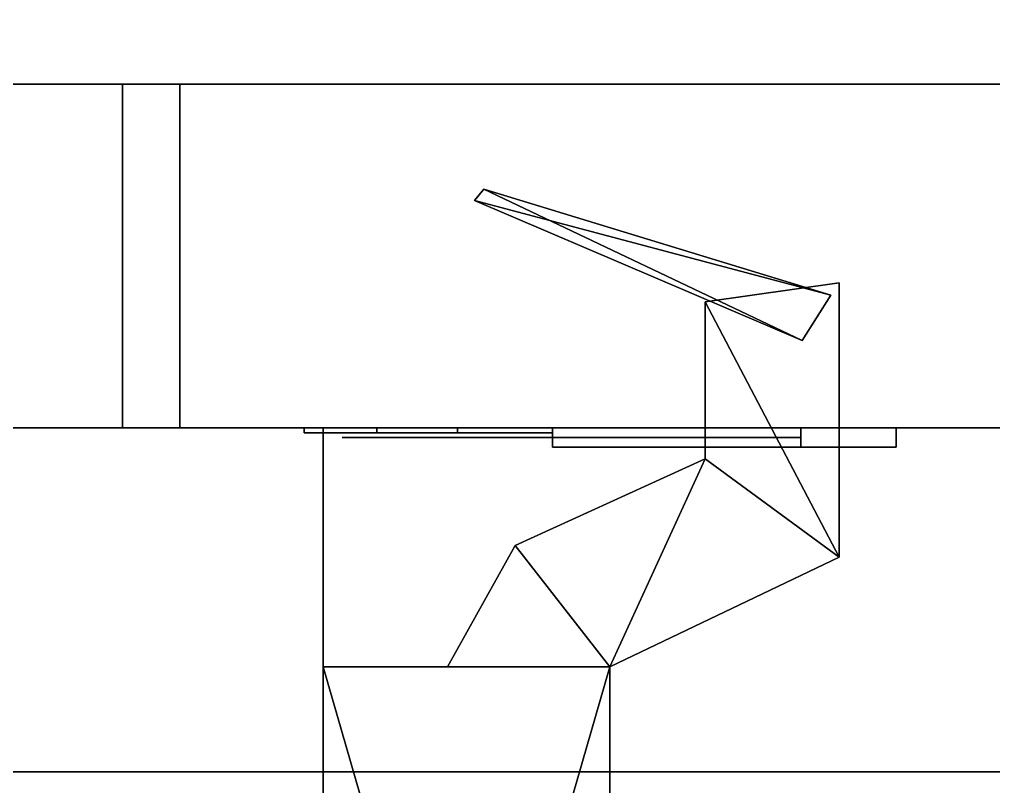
# Model space of a CAD drawing. Extents: x -100 to 4856, y -100 to 4830.
# Drawn here: x 2628.6 to 2679.6, y 561.2 to 601.4 of the extents above; entities that cross this region are included whole.
import ezdxf

# ---------------------------------------------------------------- set-up
doc = ezdxf.new("R2010")
doc.units = 0
for name, color, linetype in [('LAYER0', 7, 'CONTINUOUS'), ('LAYER1115', 28, 'CONTINUOUS'), ('LAYER1116', 253, 'CONTINUOUS'), ('LAYER1117', 28, 'CONTINUOUS'), ('LAYER1118', 253, 'CONTINUOUS'), ('LAYER1119', 28, 'CONTINUOUS'), ('LAYER1120', 253, 'CONTINUOUS'), ('LAYER1121', 28, 'CONTINUOUS'), ('LAYER1122', 253, 'CONTINUOUS'), ('LAYER1123', 28, 'CONTINUOUS'), ('LAYER1124', 253, 'CONTINUOUS'), ('LAYER1125', 9, 'CONTINUOUS'), ('LAYER1158', 9, 'CONTINUOUS'), ('LAYER1223', 9, 'CONTINUOUS'), ('LAYER832', 9, 'CONTINUOUS'), ('LAYER839', 7, 'CONTINUOUS'), ('LAYER842', 7, 'CONTINUOUS'), ('LAYER853', 7, 'CONTINUOUS')]:
    doc.layers.add(name, color=color, linetype=linetype)

msp = doc.modelspace()

# ---------------------------------------------------------------- linework, layer by layer
at = {"layer": 'LAYER0', "invisible_edges": 1}
for points in [[(4856, 4830, -5), (-100, -100, -5), (-100, 4830, -5), (4856, 4830, -5)], [(-100, -100, -5), (4856, 4830, -5), (4856, -100, -5), (-100, -100, -5)], [(4856, -100), (-100, 4830), (-100, -100), (4856, -100)], [(-100, 4830), (4856, -100), (4856, 4830), (-100, 4830)]]:
    msp.add_3dface(points, dxfattribs=at)
at = {"layer": 'LAYER1115'}
for points, invisible_edges in [([(2644.49, 579.75, 178.0251), (2643.5, 579.75, 183), (2645.5, 579.75, 183), (2645.5, 579.75, 177.5)], 10), ([(2643.5, 579.75, 183), (2644.49, 579.75, 187.9749), (2645.5, 579.75, 188.5), (2645.5, 579.75, 183)], 10), ([(2647.308, 579.75, 173.8076), (2644.49, 579.75, 178.0251), (2645.5, 579.75, 177.5), (2649, 579.75, 177.5)], 10), ([(2644.49, 579.75, 187.9749), (2647.308, 579.75, 192.1924), (2649, 579.75, 188.5), (2645.5, 579.75, 188.5)], 10), ([(2651.525, 579.75, 170.9896), (2647.308, 579.75, 173.8076), (2649, 579.75, 177.5), (2652.5, 579.75, 177.5)], 10), ([(2647.308, 579.75, 192.1924), (2651.525, 579.75, 195.0104), (2652.5, 579.75, 188.5), (2649, 579.75, 188.5)], 10), ([(2656.5, 579.75, 170), (2651.525, 579.75, 170.9896), (2652.5, 579.75, 177.5), (2656.5, 579.75, 174)], 2), ([(2651.525, 579.75, 195.0104), (2656.5, 579.75, 196), (2656.5, 579.75, 192), (2652.5, 579.75, 188.5)], 8), ([(2645.5, 579.5, 188.5), (2645.5, 579.5, 177.5), (2652.5, 579.5, 177.5), (2652.291, 579.5, 188.3167)], 4), ([(2652.291, 579.5, 188.3167), (2652.5, 579.5, 177.5), (2656.5, 579.5, 174), (2656.5, 579.5, 192)], 5), ([(2656.5, 579.5, 192), (2656.5, 579.5, 174), (2669.5, 579.5, 174), (2669.5, 579.5, 192)], 1), ([(2674.5, 579, 162), (2669.5, 579, 174), (2656.5, 579, 174), (2656.5, 579, 162)], 1), ([(2674.5, 579, 204), (2669.5, 579, 192), (2656.5, 579, 192), (2656.5, 579, 204)], 1), ([(2674.5, 579, 204), (2674.5, 579, 162), (2669.5, 579, 174), (2669.5, 579, 192)], 10)]:
    msp.add_3dface(points, dxfattribs=dict(at, invisible_edges=invisible_edges))
for points in [[(2656.5, 580, 174), (2656.5, 580, 162), (2656.5, 580, 174)], [(2656.5, 580, 192), (2656.5, 580, 204), (2656.5, 580, 192)], [(2669.5, 579, 174), (2669.5, 580, 174), (2656.5, 580, 174), (2656.5, 579, 174)], [(2656.5, 579, 174), (2656.5, 580, 174), (2656.5, 580, 162), (2656.5, 579, 162)], [(2656.5, 579, 162), (2656.5, 580, 162), (2674.5, 580, 162), (2674.5, 579, 162)], [(2669.5, 579, 192), (2669.5, 580, 192), (2656.5, 580, 192), (2656.5, 579, 192)], [(2656.5, 579, 192), (2656.5, 580, 192), (2656.5, 580, 204), (2656.5, 579, 204)], [(2656.5, 579, 204), (2656.5, 580, 204), (2674.5, 580, 204), (2674.5, 579, 204)], [(2674.5, 580, 162), (2656.5, 580, 162), (2656.5, 580, 204), (2674.5, 580, 204)], [(2669.5, 580, 174), (2669.5, 580, 192), (2669.5, 580, 174)], [(2669.5, 579, 174), (2669.5, 580, 174), (2669.5, 580, 192), (2669.5, 579, 192)], [(2674.5, 579, 204), (2674.5, 580, 204), (2674.5, 579, 204)], [(2674.5, 580, 162), (2674.5, 580, 204), (2674.5, 579, 204), (2674.5, 579, 162)], [(2674.5, 579, 162), (2656.5, 579, 162), (2656.5, 579, 162), (2674.5, 579, 162)], [(2674.5, 579, 204), (2656.5, 579, 204), (2656.5, 579, 204), (2674.5, 579, 204)]]:
    msp.add_3dface(points, dxfattribs=at)
at = {"layer": 'LAYER1116'}
for points in [[(2652.41, 591.92, 177.3478), (2652.91, 592.5, 177.3478), (2669.57, 584.58, 177.3478), (2652.41, 591.92, 177.3478)], [(2652.41, 591.92, 188.6522), (2671.07, 586.96, 188.6522), (2652.91, 592.5, 188.6522), (2652.41, 591.92, 188.6522)], [(2669.57, 584.58, 177.3478), (2652.91, 592.5, 177.3478), (2671.07, 586.96, 177.3478), (2669.57, 584.58, 177.3478)], [(2652.91, 592.5, 177.3478), (2652.91, 592.5, 188.6522), (2671.07, 586.96, 177.3478), (2652.91, 592.5, 177.3478)], [(2671.07, 586.96, 177.3478), (2652.91, 592.5, 188.6522), (2671.07, 586.96, 188.6522), (2671.07, 586.96, 177.3478)], [(2669.57, 584.58, 188.6522), (2671.07, 586.96, 188.6522), (2652.41, 591.92, 188.6522), (2669.57, 584.58, 188.6522)], [(2671.5, 573.23, 189.7826), (2671.5, 587.6, 189.7826), (2664.5, 586.6, 189.7826), (2671.5, 573.23, 189.7826)], [(2671.5, 587.6, 176.2174), (2671.5, 573.23, 176.2174), (2664.5, 586.6, 176.2174), (2671.5, 587.6, 176.2174)], [(2671.5, 573.23, 189.7826), (2671.5, 573.23, 176.2174), (2671.5, 587.6, 176.2174), (2671.5, 573.23, 189.7826)], [(2671.5, 573.23, 189.7826), (2671.5, 587.6, 176.2174), (2671.5, 587.6, 189.7826), (2671.5, 573.23, 189.7826)], [(2671.5, 573.23, 189.7826), (2664.5, 586.6, 189.7826), (2664.5, 578.38, 189.7826), (2671.5, 573.23, 189.7826)], [(2664.5, 586.6, 176.2174), (2671.5, 573.23, 176.2174), (2664.5, 578.38, 176.2174), (2664.5, 586.6, 176.2174)], [(2654.54, 573.84, 189.7826), (2659.5, 567.5, 189.7826), (2664.5, 578.38, 189.7826), (2654.54, 573.84, 189.7826)], [(2659.5, 567.5, 176.2174), (2654.54, 573.84, 176.2174), (2664.5, 578.38, 176.2174), (2659.5, 567.5, 176.2174)], [(2664.5, 578.38, 189.7826), (2659.5, 567.5, 189.7826), (2671.5, 573.23, 189.7826), (2664.5, 578.38, 189.7826)], [(2659.5, 567.5, 176.2174), (2664.5, 578.38, 176.2174), (2671.5, 573.23, 176.2174), (2659.5, 567.5, 176.2174)], [(2659.5, 567.5, 189.7826), (2654.54, 573.84, 189.7826), (2651, 567.5, 189.7826), (2659.5, 567.5, 189.7826)], [(2654.54, 573.84, 176.2174), (2659.5, 567.5, 176.2174), (2651, 567.5, 176.2174), (2654.54, 573.84, 176.2174)], [(2671.5, 573.23, 176.2174), (2671.5, 573.23, 189.7826), (2659.5, 567.5, 176.2174), (2671.5, 573.23, 176.2174)], [(2659.5, 567.5, 176.2174), (2671.5, 573.23, 189.7826), (2659.5, 567.5, 189.7826), (2659.5, 567.5, 176.2174)], [(2644.5, 567.5, 176.2174), (2659.5, 567.5, 176.2174), (2644.5, 515.5, 176.2174), (2644.5, 567.5, 176.2174)], [(2644.5, 515.5, 176.2174), (2659.5, 567.5, 176.2174), (2659.5, 515.5, 176.2174), (2644.5, 515.5, 176.2174)], [(2644.5, 515.5, 189.7826), (2659.5, 515.5, 189.7826), (2644.5, 567.5, 189.7826), (2644.5, 515.5, 189.7826)], [(2644.5, 567.5, 189.7826), (2659.5, 515.5, 189.7826), (2659.5, 567.5, 189.7826), (2644.5, 567.5, 189.7826)], [(2659.5, 567.5, 176.2174), (2659.5, 567.5, 189.7826), (2659.5, 515.5, 176.2174), (2659.5, 567.5, 176.2174)], [(2659.5, 515.5, 176.2174), (2659.5, 567.5, 189.7826), (2659.5, 515.5, 189.7826), (2659.5, 515.5, 176.2174)]]:
    msp.add_3dface(points, dxfattribs=at)
at = {"layer": 'LAYER1117'}
for points, invisible_edges in [([(2644.49, 579.75, 741.5251), (2643.5, 579.75, 746.5), (2645.5, 579.75, 746.5), (2645.5, 579.75, 741)], 10), ([(2643.5, 579.75, 746.5), (2644.49, 579.75, 751.4749), (2645.5, 579.75, 752), (2645.5, 579.75, 746.5)], 10), ([(2647.308, 579.75, 737.3076), (2644.49, 579.75, 741.5251), (2645.5, 579.75, 741), (2649, 579.75, 741)], 10), ([(2644.49, 579.75, 751.4749), (2647.308, 579.75, 755.6924), (2649, 579.75, 752), (2645.5, 579.75, 752)], 10), ([(2651.525, 579.75, 734.4896), (2647.308, 579.75, 737.3076), (2649, 579.75, 741), (2652.5, 579.75, 741)], 10), ([(2647.308, 579.75, 755.6924), (2651.525, 579.75, 758.5104), (2652.5, 579.75, 752), (2649, 579.75, 752)], 10), ([(2656.5, 579.75, 733.5), (2651.525, 579.75, 734.4896), (2652.5, 579.75, 741), (2656.5, 579.75, 737.5)], 2), ([(2651.525, 579.75, 758.5104), (2656.5, 579.75, 759.5), (2656.5, 579.75, 755.5), (2652.5, 579.75, 752)], 8), ([(2645.5, 579.5, 752), (2645.5, 579.5, 741), (2652.5, 579.5, 741), (2652.291, 579.5, 751.8167)], 4), ([(2652.291, 579.5, 751.8167), (2652.5, 579.5, 741), (2656.5, 579.5, 737.5), (2656.5, 579.5, 755.5)], 5), ([(2656.5, 579.5, 755.5), (2656.5, 579.5, 737.5), (2669.5, 579.5, 737.5), (2669.5, 579.5, 755.5)], 1), ([(2674.5, 579, 725.5), (2669.5, 579, 737.5), (2656.5, 579, 737.5), (2656.5, 579, 725.5)], 1), ([(2674.5, 579, 767.5), (2669.5, 579, 755.5), (2656.5, 579, 755.5), (2656.5, 579, 767.5)], 1), ([(2674.5, 579, 767.5), (2674.5, 579, 725.5), (2669.5, 579, 737.5), (2669.5, 579, 755.5)], 10)]:
    msp.add_3dface(points, dxfattribs=dict(at, invisible_edges=invisible_edges))
for points in [[(2656.5, 580, 737.5), (2656.5, 580, 725.5), (2656.5, 580, 737.5)], [(2656.5, 580, 755.5), (2656.5, 580, 767.5), (2656.5, 580, 755.5)], [(2669.5, 579, 737.5), (2669.5, 580, 737.5), (2656.5, 580, 737.5), (2656.5, 579, 737.5)], [(2656.5, 579, 737.5), (2656.5, 580, 737.5), (2656.5, 580, 725.5), (2656.5, 579, 725.5)], [(2656.5, 579, 725.5), (2656.5, 580, 725.5), (2674.5, 580, 725.5), (2674.5, 579, 725.5)], [(2669.5, 579, 755.5), (2669.5, 580, 755.5), (2656.5, 580, 755.5), (2656.5, 579, 755.5)], [(2656.5, 579, 755.5), (2656.5, 580, 755.5), (2656.5, 580, 767.5), (2656.5, 579, 767.5)], [(2656.5, 579, 767.5), (2656.5, 580, 767.5), (2674.5, 580, 767.5), (2674.5, 579, 767.5)], [(2674.5, 580, 725.5), (2656.5, 580, 725.5), (2656.5, 580, 767.5), (2674.5, 580, 767.5)], [(2669.5, 580, 737.5), (2669.5, 580, 755.5), (2669.5, 580, 737.5)], [(2669.5, 579, 737.5), (2669.5, 580, 737.5), (2669.5, 580, 755.5), (2669.5, 579, 755.5)], [(2674.5, 579, 767.5), (2674.5, 580, 767.5), (2674.5, 579, 767.5)], [(2674.5, 580, 725.5), (2674.5, 580, 767.5), (2674.5, 579, 767.5), (2674.5, 579, 725.5)], [(2674.5, 579, 725.5), (2656.5, 579, 725.5), (2656.5, 579, 725.5), (2674.5, 579, 725.5)], [(2674.5, 579, 767.5), (2656.5, 579, 767.5), (2656.5, 579, 767.5), (2674.5, 579, 767.5)]]:
    msp.add_3dface(points, dxfattribs=at)
at = {"layer": 'LAYER1118'}
for points in [[(2652.41, 591.92, 740.8478), (2652.91, 592.5, 740.8478), (2669.57, 584.58, 740.8478), (2652.41, 591.92, 740.8478)], [(2652.41, 591.92, 752.1522), (2671.07, 586.96, 752.1522), (2652.91, 592.5, 752.1522), (2652.41, 591.92, 752.1522)], [(2669.57, 584.58, 740.8478), (2652.91, 592.5, 740.8478), (2671.07, 586.96, 740.8478), (2669.57, 584.58, 740.8478)], [(2652.91, 592.5, 740.8478), (2652.91, 592.5, 752.1522), (2671.07, 586.96, 740.8478), (2652.91, 592.5, 740.8478)], [(2671.07, 586.96, 740.8478), (2652.91, 592.5, 752.1522), (2671.07, 586.96, 752.1522), (2671.07, 586.96, 740.8478)], [(2669.57, 584.58, 752.1522), (2671.07, 586.96, 752.1522), (2652.41, 591.92, 752.1522), (2669.57, 584.58, 752.1522)], [(2671.5, 573.23, 753.2826), (2671.5, 587.6, 753.2826), (2664.5, 586.6, 753.2826), (2671.5, 573.23, 753.2826)], [(2671.5, 587.6, 739.7174), (2671.5, 573.23, 739.7174), (2664.5, 586.6, 739.7174), (2671.5, 587.6, 739.7174)], [(2671.5, 573.23, 753.2826), (2671.5, 573.23, 739.7174), (2671.5, 587.6, 739.7174), (2671.5, 573.23, 753.2826)], [(2671.5, 573.23, 753.2826), (2671.5, 587.6, 739.7174), (2671.5, 587.6, 753.2826), (2671.5, 573.23, 753.2826)], [(2671.5, 573.23, 753.2826), (2664.5, 586.6, 753.2826), (2664.5, 578.38, 753.2826), (2671.5, 573.23, 753.2826)], [(2664.5, 586.6, 739.7174), (2671.5, 573.23, 739.7174), (2664.5, 578.38, 739.7174), (2664.5, 586.6, 739.7174)], [(2654.54, 573.84, 753.2826), (2659.5, 567.5, 753.2826), (2664.5, 578.38, 753.2826), (2654.54, 573.84, 753.2826)], [(2659.5, 567.5, 739.7174), (2654.54, 573.84, 739.7174), (2664.5, 578.38, 739.7174), (2659.5, 567.5, 739.7174)], [(2664.5, 578.38, 753.2826), (2659.5, 567.5, 753.2826), (2671.5, 573.23, 753.2826), (2664.5, 578.38, 753.2826)], [(2659.5, 567.5, 739.7174), (2664.5, 578.38, 739.7174), (2671.5, 573.23, 739.7174), (2659.5, 567.5, 739.7174)], [(2659.5, 567.5, 753.2826), (2654.54, 573.84, 753.2826), (2651, 567.5, 753.2826), (2659.5, 567.5, 753.2826)], [(2654.54, 573.84, 739.7174), (2659.5, 567.5, 739.7174), (2651, 567.5, 739.7174), (2654.54, 573.84, 739.7174)], [(2671.5, 573.23, 739.7174), (2671.5, 573.23, 753.2826), (2659.5, 567.5, 739.7174), (2671.5, 573.23, 739.7174)], [(2659.5, 567.5, 739.7174), (2671.5, 573.23, 753.2826), (2659.5, 567.5, 753.2826), (2659.5, 567.5, 739.7174)], [(2644.5, 567.5, 739.7174), (2659.5, 567.5, 739.7174), (2644.5, 515.5, 739.7174), (2644.5, 567.5, 739.7174)], [(2644.5, 515.5, 739.7174), (2659.5, 567.5, 739.7174), (2659.5, 515.5, 739.7174), (2644.5, 515.5, 739.7174)], [(2644.5, 515.5, 753.2826), (2659.5, 515.5, 753.2826), (2644.5, 567.5, 753.2826), (2644.5, 515.5, 753.2826)], [(2644.5, 567.5, 753.2826), (2659.5, 515.5, 753.2826), (2659.5, 567.5, 753.2826), (2644.5, 567.5, 753.2826)], [(2659.5, 567.5, 739.7174), (2659.5, 567.5, 753.2826), (2659.5, 515.5, 739.7174), (2659.5, 567.5, 739.7174)], [(2659.5, 515.5, 739.7174), (2659.5, 567.5, 753.2826), (2659.5, 515.5, 753.2826), (2659.5, 515.5, 739.7174)]]:
    msp.add_3dface(points, dxfattribs=at)
at = {"layer": 'LAYER1119'}
for points, invisible_edges in [([(2644.49, 579.75, 1305.025), (2643.5, 579.75, 1310), (2645.5, 579.75, 1310), (2645.5, 579.75, 1304.5)], 10), ([(2643.5, 579.75, 1310), (2644.49, 579.75, 1314.975), (2645.5, 579.75, 1315.5), (2645.5, 579.75, 1310)], 10), ([(2647.308, 579.75, 1300.808), (2644.49, 579.75, 1305.025), (2645.5, 579.75, 1304.5), (2649, 579.75, 1304.5)], 10), ([(2644.49, 579.75, 1314.975), (2647.308, 579.75, 1319.192), (2649, 579.75, 1315.5), (2645.5, 579.75, 1315.5)], 10), ([(2651.525, 579.75, 1297.99), (2647.308, 579.75, 1300.808), (2649, 579.75, 1304.5), (2652.5, 579.75, 1304.5)], 10), ([(2647.308, 579.75, 1319.192), (2651.525, 579.75, 1322.01), (2652.5, 579.75, 1315.5), (2649, 579.75, 1315.5)], 10), ([(2656.5, 579.75, 1297), (2651.525, 579.75, 1297.99), (2652.5, 579.75, 1304.5), (2656.5, 579.75, 1301)], 2), ([(2651.525, 579.75, 1322.01), (2656.5, 579.75, 1323), (2656.5, 579.75, 1319), (2652.5, 579.75, 1315.5)], 8), ([(2645.5, 579.5, 1315.5), (2645.5, 579.5, 1304.5), (2652.5, 579.5, 1304.5), (2652.291, 579.5, 1315.317)], 4), ([(2652.291, 579.5, 1315.317), (2652.5, 579.5, 1304.5), (2656.5, 579.5, 1301), (2656.5, 579.5, 1319)], 5), ([(2656.5, 579.5, 1319), (2656.5, 579.5, 1301), (2669.5, 579.5, 1301), (2669.5, 579.5, 1319)], 1), ([(2674.5, 579, 1289), (2669.5, 579, 1301), (2656.5, 579, 1301), (2656.5, 579, 1289)], 1), ([(2674.5, 579, 1331), (2669.5, 579, 1319), (2656.5, 579, 1319), (2656.5, 579, 1331)], 1), ([(2674.5, 579, 1331), (2674.5, 579, 1289), (2669.5, 579, 1301), (2669.5, 579, 1319)], 10)]:
    msp.add_3dface(points, dxfattribs=dict(at, invisible_edges=invisible_edges))
for points in [[(2656.5, 580, 1301), (2656.5, 580, 1289), (2656.5, 580, 1301)], [(2656.5, 580, 1319), (2656.5, 580, 1331), (2656.5, 580, 1319)], [(2669.5, 579, 1301), (2669.5, 580, 1301), (2656.5, 580, 1301), (2656.5, 579, 1301)], [(2656.5, 579, 1301), (2656.5, 580, 1301), (2656.5, 580, 1289), (2656.5, 579, 1289)], [(2656.5, 579, 1289), (2656.5, 580, 1289), (2674.5, 580, 1289), (2674.5, 579, 1289)], [(2669.5, 579, 1319), (2669.5, 580, 1319), (2656.5, 580, 1319), (2656.5, 579, 1319)], [(2656.5, 579, 1319), (2656.5, 580, 1319), (2656.5, 580, 1331), (2656.5, 579, 1331)], [(2656.5, 579, 1331), (2656.5, 580, 1331), (2674.5, 580, 1331), (2674.5, 579, 1331)], [(2674.5, 580, 1289), (2656.5, 580, 1289), (2656.5, 580, 1331), (2674.5, 580, 1331)], [(2669.5, 580, 1301), (2669.5, 580, 1319), (2669.5, 580, 1301)], [(2669.5, 579, 1301), (2669.5, 580, 1301), (2669.5, 580, 1319), (2669.5, 579, 1319)], [(2674.5, 579, 1331), (2674.5, 580, 1331), (2674.5, 579, 1331)], [(2674.5, 580, 1289), (2674.5, 580, 1331), (2674.5, 579, 1331), (2674.5, 579, 1289)], [(2674.5, 579, 1289), (2656.5, 579, 1289), (2656.5, 579, 1289), (2674.5, 579, 1289)], [(2674.5, 579, 1331), (2656.5, 579, 1331), (2656.5, 579, 1331), (2674.5, 579, 1331)]]:
    msp.add_3dface(points, dxfattribs=at)
at = {"layer": 'LAYER1120'}
for points in [[(2652.41, 591.92, 1304.348), (2652.91, 592.5, 1304.348), (2669.57, 584.58, 1304.348), (2652.41, 591.92, 1304.348)], [(2652.41, 591.92, 1315.652), (2671.07, 586.96, 1315.652), (2652.91, 592.5, 1315.652), (2652.41, 591.92, 1315.652)], [(2669.57, 584.58, 1304.348), (2652.91, 592.5, 1304.348), (2671.07, 586.96, 1304.348), (2669.57, 584.58, 1304.348)], [(2652.91, 592.5, 1304.348), (2652.91, 592.5, 1315.652), (2671.07, 586.96, 1304.348), (2652.91, 592.5, 1304.348)], [(2671.07, 586.96, 1304.348), (2652.91, 592.5, 1315.652), (2671.07, 586.96, 1315.652), (2671.07, 586.96, 1304.348)], [(2669.57, 584.58, 1315.652), (2671.07, 586.96, 1315.652), (2652.41, 591.92, 1315.652), (2669.57, 584.58, 1315.652)], [(2671.5, 573.23, 1316.783), (2671.5, 587.6, 1316.783), (2664.5, 586.6, 1316.783), (2671.5, 573.23, 1316.783)], [(2671.5, 587.6, 1303.217), (2671.5, 573.23, 1303.217), (2664.5, 586.6, 1303.217), (2671.5, 587.6, 1303.217)], [(2671.5, 573.23, 1316.783), (2671.5, 573.23, 1303.217), (2671.5, 587.6, 1303.217), (2671.5, 573.23, 1316.783)], [(2671.5, 573.23, 1316.783), (2671.5, 587.6, 1303.217), (2671.5, 587.6, 1316.783), (2671.5, 573.23, 1316.783)], [(2671.5, 573.23, 1316.783), (2664.5, 586.6, 1316.783), (2664.5, 578.38, 1316.783), (2671.5, 573.23, 1316.783)], [(2664.5, 586.6, 1303.217), (2671.5, 573.23, 1303.217), (2664.5, 578.38, 1303.217), (2664.5, 586.6, 1303.217)], [(2654.54, 573.84, 1316.783), (2659.5, 567.5, 1316.783), (2664.5, 578.38, 1316.783), (2654.54, 573.84, 1316.783)], [(2659.5, 567.5, 1303.217), (2654.54, 573.84, 1303.217), (2664.5, 578.38, 1303.217), (2659.5, 567.5, 1303.217)], [(2664.5, 578.38, 1316.783), (2659.5, 567.5, 1316.783), (2671.5, 573.23, 1316.783), (2664.5, 578.38, 1316.783)], [(2659.5, 567.5, 1303.217), (2664.5, 578.38, 1303.217), (2671.5, 573.23, 1303.217), (2659.5, 567.5, 1303.217)], [(2659.5, 567.5, 1316.783), (2654.54, 573.84, 1316.783), (2651, 567.5, 1316.783), (2659.5, 567.5, 1316.783)], [(2654.54, 573.84, 1303.217), (2659.5, 567.5, 1303.217), (2651, 567.5, 1303.217), (2654.54, 573.84, 1303.217)], [(2671.5, 573.23, 1303.217), (2671.5, 573.23, 1316.783), (2659.5, 567.5, 1303.217), (2671.5, 573.23, 1303.217)], [(2659.5, 567.5, 1303.217), (2671.5, 573.23, 1316.783), (2659.5, 567.5, 1316.783), (2659.5, 567.5, 1303.217)], [(2644.5, 567.5, 1303.217), (2659.5, 567.5, 1303.217), (2644.5, 515.5, 1303.217), (2644.5, 567.5, 1303.217)], [(2644.5, 515.5, 1303.217), (2659.5, 567.5, 1303.217), (2659.5, 515.5, 1303.217), (2644.5, 515.5, 1303.217)], [(2644.5, 515.5, 1316.783), (2659.5, 515.5, 1316.783), (2644.5, 567.5, 1316.783), (2644.5, 515.5, 1316.783)], [(2644.5, 567.5, 1316.783), (2659.5, 515.5, 1316.783), (2659.5, 567.5, 1316.783), (2644.5, 567.5, 1316.783)], [(2659.5, 567.5, 1303.217), (2659.5, 567.5, 1316.783), (2659.5, 515.5, 1303.217), (2659.5, 567.5, 1303.217)], [(2659.5, 515.5, 1303.217), (2659.5, 567.5, 1316.783), (2659.5, 515.5, 1316.783), (2659.5, 515.5, 1303.217)]]:
    msp.add_3dface(points, dxfattribs=at)
at = {"layer": 'LAYER1121'}
for points, invisible_edges in [([(2644.49, 579.75, 1868.525), (2643.5, 579.75, 1873.5), (2645.5, 579.75, 1873.5), (2645.5, 579.75, 1868)], 10), ([(2643.5, 579.75, 1873.5), (2644.49, 579.75, 1878.475), (2645.5, 579.75, 1879), (2645.5, 579.75, 1873.5)], 10), ([(2647.308, 579.75, 1864.308), (2644.49, 579.75, 1868.525), (2645.5, 579.75, 1868), (2649, 579.75, 1868)], 10), ([(2644.49, 579.75, 1878.475), (2647.308, 579.75, 1882.692), (2649, 579.75, 1879), (2645.5, 579.75, 1879)], 10), ([(2651.525, 579.75, 1861.49), (2647.308, 579.75, 1864.308), (2649, 579.75, 1868), (2652.5, 579.75, 1868)], 10), ([(2647.308, 579.75, 1882.692), (2651.525, 579.75, 1885.51), (2652.5, 579.75, 1879), (2649, 579.75, 1879)], 10), ([(2656.5, 579.75, 1860.5), (2651.525, 579.75, 1861.49), (2652.5, 579.75, 1868), (2656.5, 579.75, 1864.5)], 2), ([(2651.525, 579.75, 1885.51), (2656.5, 579.75, 1886.5), (2656.5, 579.75, 1882.5), (2652.5, 579.75, 1879)], 8), ([(2645.5, 579.5, 1879), (2645.5, 579.5, 1868), (2652.5, 579.5, 1868), (2652.291, 579.5, 1878.817)], 4), ([(2652.291, 579.5, 1878.817), (2652.5, 579.5, 1868), (2656.5, 579.5, 1864.5), (2656.5, 579.5, 1882.5)], 5), ([(2656.5, 579.5, 1882.5), (2656.5, 579.5, 1864.5), (2669.5, 579.5, 1864.5), (2669.5, 579.5, 1882.5)], 1), ([(2674.5, 579, 1852.5), (2669.5, 579, 1864.5), (2656.5, 579, 1864.5), (2656.5, 579, 1852.5)], 1), ([(2674.5, 579, 1894.5), (2669.5, 579, 1882.5), (2656.5, 579, 1882.5), (2656.5, 579, 1894.5)], 1), ([(2674.5, 579, 1894.5), (2674.5, 579, 1852.5), (2669.5, 579, 1864.5), (2669.5, 579, 1882.5)], 10)]:
    msp.add_3dface(points, dxfattribs=dict(at, invisible_edges=invisible_edges))
for points in [[(2656.5, 580, 1864.5), (2656.5, 580, 1852.5), (2656.5, 580, 1864.5)], [(2656.5, 580, 1882.5), (2656.5, 580, 1894.5), (2656.5, 580, 1882.5)], [(2669.5, 579, 1864.5), (2669.5, 580, 1864.5), (2656.5, 580, 1864.5), (2656.5, 579, 1864.5)], [(2656.5, 579, 1864.5), (2656.5, 580, 1864.5), (2656.5, 580, 1852.5), (2656.5, 579, 1852.5)], [(2656.5, 579, 1852.5), (2656.5, 580, 1852.5), (2674.5, 580, 1852.5), (2674.5, 579, 1852.5)], [(2669.5, 579, 1882.5), (2669.5, 580, 1882.5), (2656.5, 580, 1882.5), (2656.5, 579, 1882.5)], [(2656.5, 579, 1882.5), (2656.5, 580, 1882.5), (2656.5, 580, 1894.5), (2656.5, 579, 1894.5)], [(2656.5, 579, 1894.5), (2656.5, 580, 1894.5), (2674.5, 580, 1894.5), (2674.5, 579, 1894.5)], [(2674.5, 580, 1852.5), (2656.5, 580, 1852.5), (2656.5, 580, 1894.5), (2674.5, 580, 1894.5)], [(2669.5, 580, 1864.5), (2669.5, 580, 1882.5), (2669.5, 580, 1864.5)], [(2669.5, 579, 1864.5), (2669.5, 580, 1864.5), (2669.5, 580, 1882.5), (2669.5, 579, 1882.5)], [(2674.5, 579, 1894.5), (2674.5, 580, 1894.5), (2674.5, 579, 1894.5)], [(2674.5, 580, 1852.5), (2674.5, 580, 1894.5), (2674.5, 579, 1894.5), (2674.5, 579, 1852.5)], [(2674.5, 579, 1852.5), (2656.5, 579, 1852.5), (2656.5, 579, 1852.5), (2674.5, 579, 1852.5)], [(2674.5, 579, 1894.5), (2656.5, 579, 1894.5), (2656.5, 579, 1894.5), (2674.5, 579, 1894.5)]]:
    msp.add_3dface(points, dxfattribs=at)
at = {"layer": 'LAYER1122'}
for points in [[(2652.41, 591.92, 1867.848), (2652.91, 592.5, 1867.848), (2669.57, 584.58, 1867.848), (2652.41, 591.92, 1867.848)], [(2652.41, 591.92, 1879.152), (2671.07, 586.96, 1879.152), (2652.91, 592.5, 1879.152), (2652.41, 591.92, 1879.152)], [(2669.57, 584.58, 1867.848), (2652.91, 592.5, 1867.848), (2671.07, 586.96, 1867.848), (2669.57, 584.58, 1867.848)], [(2652.91, 592.5, 1867.848), (2652.91, 592.5, 1879.152), (2671.07, 586.96, 1867.848), (2652.91, 592.5, 1867.848)], [(2671.07, 586.96, 1867.848), (2652.91, 592.5, 1879.152), (2671.07, 586.96, 1879.152), (2671.07, 586.96, 1867.848)], [(2669.57, 584.58, 1879.152), (2671.07, 586.96, 1879.152), (2652.41, 591.92, 1879.152), (2669.57, 584.58, 1879.152)], [(2671.5, 573.23, 1880.283), (2671.5, 587.6, 1880.283), (2664.5, 586.6, 1880.283), (2671.5, 573.23, 1880.283)], [(2671.5, 587.6, 1866.717), (2671.5, 573.23, 1866.717), (2664.5, 586.6, 1866.717), (2671.5, 587.6, 1866.717)], [(2671.5, 573.23, 1880.283), (2671.5, 573.23, 1866.717), (2671.5, 587.6, 1866.717), (2671.5, 573.23, 1880.283)], [(2671.5, 573.23, 1880.283), (2671.5, 587.6, 1866.717), (2671.5, 587.6, 1880.283), (2671.5, 573.23, 1880.283)], [(2671.5, 573.23, 1880.283), (2664.5, 586.6, 1880.283), (2664.5, 578.38, 1880.283), (2671.5, 573.23, 1880.283)], [(2664.5, 586.6, 1866.717), (2671.5, 573.23, 1866.717), (2664.5, 578.38, 1866.717), (2664.5, 586.6, 1866.717)], [(2654.54, 573.84, 1880.283), (2659.5, 567.5, 1880.283), (2664.5, 578.38, 1880.283), (2654.54, 573.84, 1880.283)], [(2659.5, 567.5, 1866.717), (2654.54, 573.84, 1866.717), (2664.5, 578.38, 1866.717), (2659.5, 567.5, 1866.717)], [(2664.5, 578.38, 1880.283), (2659.5, 567.5, 1880.283), (2671.5, 573.23, 1880.283), (2664.5, 578.38, 1880.283)], [(2659.5, 567.5, 1866.717), (2664.5, 578.38, 1866.717), (2671.5, 573.23, 1866.717), (2659.5, 567.5, 1866.717)], [(2659.5, 567.5, 1880.283), (2654.54, 573.84, 1880.283), (2651, 567.5, 1880.283), (2659.5, 567.5, 1880.283)], [(2654.54, 573.84, 1866.717), (2659.5, 567.5, 1866.717), (2651, 567.5, 1866.717), (2654.54, 573.84, 1866.717)], [(2671.5, 573.23, 1866.717), (2671.5, 573.23, 1880.283), (2659.5, 567.5, 1866.717), (2671.5, 573.23, 1866.717)], [(2659.5, 567.5, 1866.717), (2671.5, 573.23, 1880.283), (2659.5, 567.5, 1880.283), (2659.5, 567.5, 1866.717)], [(2644.5, 567.5, 1866.717), (2659.5, 567.5, 1866.717), (2644.5, 515.5, 1866.717), (2644.5, 567.5, 1866.717)], [(2644.5, 515.5, 1866.717), (2659.5, 567.5, 1866.717), (2659.5, 515.5, 1866.717), (2644.5, 515.5, 1866.717)], [(2644.5, 515.5, 1880.283), (2659.5, 515.5, 1880.283), (2644.5, 567.5, 1880.283), (2644.5, 515.5, 1880.283)], [(2644.5, 567.5, 1880.283), (2659.5, 515.5, 1880.283), (2659.5, 567.5, 1880.283), (2644.5, 567.5, 1880.283)], [(2659.5, 567.5, 1866.717), (2659.5, 567.5, 1880.283), (2659.5, 515.5, 1866.717), (2659.5, 567.5, 1866.717)], [(2659.5, 515.5, 1866.717), (2659.5, 567.5, 1880.283), (2659.5, 515.5, 1880.283), (2659.5, 515.5, 1866.717)]]:
    msp.add_3dface(points, dxfattribs=at)
at = {"layer": 'LAYER1123'}
for points, invisible_edges in [([(2644.49, 579.75, 2432.025), (2643.5, 579.75, 2437), (2645.5, 579.75, 2437), (2645.5, 579.75, 2431.5)], 10), ([(2643.5, 579.75, 2437), (2644.49, 579.75, 2441.975), (2645.5, 579.75, 2442.5), (2645.5, 579.75, 2437)], 10), ([(2647.308, 579.75, 2427.808), (2644.49, 579.75, 2432.025), (2645.5, 579.75, 2431.5), (2649, 579.75, 2431.5)], 10), ([(2644.49, 579.75, 2441.975), (2647.308, 579.75, 2446.192), (2649, 579.75, 2442.5), (2645.5, 579.75, 2442.5)], 10), ([(2651.525, 579.75, 2424.99), (2647.308, 579.75, 2427.808), (2649, 579.75, 2431.5), (2652.5, 579.75, 2431.5)], 10), ([(2647.308, 579.75, 2446.192), (2651.525, 579.75, 2449.01), (2652.5, 579.75, 2442.5), (2649, 579.75, 2442.5)], 10), ([(2656.5, 579.75, 2424), (2651.525, 579.75, 2424.99), (2652.5, 579.75, 2431.5), (2656.5, 579.75, 2428)], 2), ([(2651.525, 579.75, 2449.01), (2656.5, 579.75, 2450), (2656.5, 579.75, 2446), (2652.5, 579.75, 2442.5)], 8), ([(2645.5, 579.5, 2442.5), (2645.5, 579.5, 2431.5), (2652.5, 579.5, 2431.5), (2652.291, 579.5, 2442.317)], 4), ([(2652.291, 579.5, 2442.317), (2652.5, 579.5, 2431.5), (2656.5, 579.5, 2428), (2656.5, 579.5, 2446)], 5), ([(2656.5, 579.5, 2446), (2656.5, 579.5, 2428), (2669.5, 579.5, 2428), (2669.5, 579.5, 2446)], 1), ([(2674.5, 579, 2416), (2669.5, 579, 2428), (2656.5, 579, 2428), (2656.5, 579, 2416)], 1), ([(2674.5, 579, 2458), (2669.5, 579, 2446), (2656.5, 579, 2446), (2656.5, 579, 2458)], 1), ([(2674.5, 579, 2458), (2674.5, 579, 2416), (2669.5, 579, 2428), (2669.5, 579, 2446)], 10)]:
    msp.add_3dface(points, dxfattribs=dict(at, invisible_edges=invisible_edges))
for points in [[(2656.5, 580, 2428), (2656.5, 580, 2416), (2656.5, 580, 2428)], [(2656.5, 580, 2446), (2656.5, 580, 2458), (2656.5, 580, 2446)], [(2669.5, 579, 2428), (2669.5, 580, 2428), (2656.5, 580, 2428), (2656.5, 579, 2428)], [(2656.5, 579, 2428), (2656.5, 580, 2428), (2656.5, 580, 2416), (2656.5, 579, 2416)], [(2656.5, 579, 2416), (2656.5, 580, 2416), (2674.5, 580, 2416), (2674.5, 579, 2416)], [(2669.5, 579, 2446), (2669.5, 580, 2446), (2656.5, 580, 2446), (2656.5, 579, 2446)], [(2656.5, 579, 2446), (2656.5, 580, 2446), (2656.5, 580, 2458), (2656.5, 579, 2458)], [(2656.5, 579, 2458), (2656.5, 580, 2458), (2674.5, 580, 2458), (2674.5, 579, 2458)], [(2674.5, 580, 2416), (2656.5, 580, 2416), (2656.5, 580, 2458), (2674.5, 580, 2458)], [(2669.5, 580, 2428), (2669.5, 580, 2446), (2669.5, 580, 2428)], [(2669.5, 579, 2428), (2669.5, 580, 2428), (2669.5, 580, 2446), (2669.5, 579, 2446)], [(2674.5, 579, 2458), (2674.5, 580, 2458), (2674.5, 579, 2458)], [(2674.5, 580, 2416), (2674.5, 580, 2458), (2674.5, 579, 2458), (2674.5, 579, 2416)], [(2674.5, 579, 2416), (2656.5, 579, 2416), (2656.5, 579, 2416), (2674.5, 579, 2416)], [(2674.5, 579, 2458), (2656.5, 579, 2458), (2656.5, 579, 2458), (2674.5, 579, 2458)]]:
    msp.add_3dface(points, dxfattribs=at)
at = {"layer": 'LAYER1124'}
for points in [[(2652.41, 591.92, 2431.348), (2652.91, 592.5, 2431.348), (2669.57, 584.58, 2431.348), (2652.41, 591.92, 2431.348)], [(2652.41, 591.92, 2442.652), (2671.07, 586.96, 2442.652), (2652.91, 592.5, 2442.652), (2652.41, 591.92, 2442.652)], [(2669.57, 584.58, 2431.348), (2652.91, 592.5, 2431.348), (2671.07, 586.96, 2431.348), (2669.57, 584.58, 2431.348)], [(2652.91, 592.5, 2431.348), (2652.91, 592.5, 2442.652), (2671.07, 586.96, 2431.348), (2652.91, 592.5, 2431.348)], [(2671.07, 586.96, 2431.348), (2652.91, 592.5, 2442.652), (2671.07, 586.96, 2442.652), (2671.07, 586.96, 2431.348)], [(2669.57, 584.58, 2442.652), (2671.07, 586.96, 2442.652), (2652.41, 591.92, 2442.652), (2669.57, 584.58, 2442.652)], [(2671.5, 573.23, 2443.783), (2671.5, 587.6, 2443.783), (2664.5, 586.6, 2443.783), (2671.5, 573.23, 2443.783)], [(2671.5, 587.6, 2430.217), (2671.5, 573.23, 2430.217), (2664.5, 586.6, 2430.217), (2671.5, 587.6, 2430.217)], [(2671.5, 573.23, 2443.783), (2671.5, 573.23, 2430.217), (2671.5, 587.6, 2430.217), (2671.5, 573.23, 2443.783)], [(2671.5, 573.23, 2443.783), (2671.5, 587.6, 2430.217), (2671.5, 587.6, 2443.783), (2671.5, 573.23, 2443.783)], [(2671.5, 573.23, 2443.783), (2664.5, 586.6, 2443.783), (2664.5, 578.38, 2443.783), (2671.5, 573.23, 2443.783)], [(2664.5, 586.6, 2430.217), (2671.5, 573.23, 2430.217), (2664.5, 578.38, 2430.217), (2664.5, 586.6, 2430.217)], [(2654.54, 573.84, 2443.783), (2659.5, 567.5, 2443.783), (2664.5, 578.38, 2443.783), (2654.54, 573.84, 2443.783)], [(2659.5, 567.5, 2430.217), (2654.54, 573.84, 2430.217), (2664.5, 578.38, 2430.217), (2659.5, 567.5, 2430.217)], [(2664.5, 578.38, 2443.783), (2659.5, 567.5, 2443.783), (2671.5, 573.23, 2443.783), (2664.5, 578.38, 2443.783)], [(2659.5, 567.5, 2430.217), (2664.5, 578.38, 2430.217), (2671.5, 573.23, 2430.217), (2659.5, 567.5, 2430.217)], [(2659.5, 567.5, 2443.783), (2654.54, 573.84, 2443.783), (2651, 567.5, 2443.783), (2659.5, 567.5, 2443.783)], [(2654.54, 573.84, 2430.217), (2659.5, 567.5, 2430.217), (2651, 567.5, 2430.217), (2654.54, 573.84, 2430.217)], [(2671.5, 573.23, 2430.217), (2671.5, 573.23, 2443.783), (2659.5, 567.5, 2430.217), (2671.5, 573.23, 2430.217)], [(2659.5, 567.5, 2430.217), (2671.5, 573.23, 2443.783), (2659.5, 567.5, 2443.783), (2659.5, 567.5, 2430.217)], [(2644.5, 567.5, 2430.217), (2659.5, 567.5, 2430.217), (2644.5, 515.5, 2430.217), (2644.5, 567.5, 2430.217)], [(2644.5, 515.5, 2430.217), (2659.5, 567.5, 2430.217), (2659.5, 515.5, 2430.217), (2644.5, 515.5, 2430.217)], [(2644.5, 515.5, 2443.783), (2659.5, 515.5, 2443.783), (2644.5, 567.5, 2443.783), (2644.5, 515.5, 2443.783)], [(2644.5, 567.5, 2443.783), (2659.5, 515.5, 2443.783), (2659.5, 567.5, 2443.783), (2644.5, 567.5, 2443.783)], [(2659.5, 567.5, 2430.217), (2659.5, 567.5, 2443.783), (2659.5, 515.5, 2430.217), (2659.5, 567.5, 2430.217)], [(2659.5, 515.5, 2430.217), (2659.5, 567.5, 2443.783), (2659.5, 515.5, 2443.783), (2659.5, 515.5, 2430.217)]]:
    msp.add_3dface(points, dxfattribs=at)
at = {"layer": 'LAYER1125', "invisible_edges": 1}
for points in [[(3035, 598, 83), (2637, 580, 83), (2637, 598, 83), (3035, 598, 83)], [(2637, 580, 83), (3035, 598, 83), (3035, 580, 83), (2637, 580, 83)], [(2637, 598, 2537), (2637, 580, 83), (2637, 580, 2537), (2637, 598, 2537)], [(2637, 580, 83), (2637, 598, 2537), (2637, 598, 83), (2637, 580, 83)], [(3035, 580, 2537), (2637, 598, 2537), (2637, 580, 2537), (3035, 580, 2537)], [(2637, 598, 2537), (3035, 580, 2537), (3035, 598, 2537), (2637, 598, 2537)], [(2637, 598, 2537), (3035, 598, 83), (2637, 598, 83), (2637, 598, 2537)], [(3035, 598, 83), (2637, 598, 2537), (3035, 598, 2537), (3035, 598, 83)], [(3035, 580, 2537), (2637, 580, 83), (3035, 580, 83), (3035, 580, 2537)], [(2637, 580, 83), (3035, 580, 2537), (2637, 580, 2537), (2637, 580, 83)]]:
    msp.add_3dface(points, dxfattribs=at)
at = {"layer": 'LAYER1158', "invisible_edges": 1}
for points in [[(2236, 580, 83), (2634, 598, 83), (2634, 580, 83), (2236, 580, 83)], [(2634, 598, 83), (2236, 580, 83), (2236, 598, 83), (2634, 598, 83)], [(2236, 598, 2537), (2634, 580, 2537), (2634, 598, 2537), (2236, 598, 2537)], [(2634, 580, 2537), (2236, 598, 2537), (2236, 580, 2537), (2634, 580, 2537)], [(2634, 598, 83), (2236, 598, 2537), (2634, 598, 2537), (2634, 598, 83)], [(2236, 598, 2537), (2634, 598, 83), (2236, 598, 83), (2236, 598, 2537)], [(2634, 598, 83), (2634, 580, 2537), (2634, 580, 83), (2634, 598, 83)], [(2634, 580, 2537), (2634, 598, 83), (2634, 598, 2537), (2634, 580, 2537)], [(2236, 580, 83), (2634, 580, 2537), (2236, 580, 2537), (2236, 580, 83)], [(2634, 580, 2537), (2236, 580, 83), (2634, 580, 83), (2634, 580, 2537)]]:
    msp.add_3dface(points, dxfattribs=at)
at = {"layer": 'LAYER1223', "invisible_edges": 1}
for points in [[(3450.5, 598, 80), (1022.5, 598), (1022.5, 598, 80), (3450.5, 598, 80)], [(1022.5, 598), (3450.5, 598, 80), (3450.5, 598), (1022.5, 598)], [(3450.5, 580), (1022.5, 598), (3450.5, 598), (3450.5, 580)], [(1022.5, 598), (3450.5, 580), (1022.5, 580), (1022.5, 598)], [(1022.5, 580, 80), (3450.5, 598, 80), (1022.5, 598, 80), (1022.5, 580, 80)], [(3450.5, 598, 80), (1022.5, 580, 80), (3450.5, 580, 80), (3450.5, 598, 80)], [(3450.5, 580), (1022.5, 580, 80), (1022.5, 580), (3450.5, 580)], [(1022.5, 580, 80), (3450.5, 580), (3450.5, 580, 80), (1022.5, 580, 80)]]:
    msp.add_3dface(points, dxfattribs=at)
at = {"layer": 'LAYER832', "invisible_edges": 1}
for points in [[(3446.5, 580, 2640), (1022.5, 580, 2540), (1022.5, 580, 2640), (3446.5, 580, 2640)], [(1022.5, 580, 2540), (3446.5, 580, 2640), (3446.5, 580, 2540), (1022.5, 580, 2540)], [(3446.5, 562, 2540), (1022.5, 580, 2540), (3446.5, 580, 2540), (3446.5, 562, 2540)], [(1022.5, 580, 2540), (3446.5, 562, 2540), (1022.5, 562, 2540), (1022.5, 580, 2540)], [(1022.5, 562, 2640), (3446.5, 580, 2640), (1022.5, 580, 2640), (1022.5, 562, 2640)], [(3446.5, 580, 2640), (1022.5, 562, 2640), (3446.5, 562, 2640), (3446.5, 580, 2640)], [(3446.5, 562, 2540), (1022.5, 562, 2640), (1022.5, 562, 2540), (3446.5, 562, 2540)], [(1022.5, 562, 2640), (3446.5, 562, 2540), (3446.5, 562, 2640), (1022.5, 562, 2640)]]:
    msp.add_3dface(points, dxfattribs=at)
at = {"layer": 'LAYER839', "invisible_edges": 1}
for points in [[(2644.5, 20), (2626.5, 580), (2644.5, 580), (2644.5, 20)], [(2626.5, 580), (2644.5, 20), (2626.5, 20), (2626.5, 580)], [(2644.5, 580, 2540), (2626.5, 580), (2626.5, 580, 2540), (2644.5, 580, 2540)], [(2626.5, 580), (2644.5, 580, 2540), (2644.5, 580), (2626.5, 580)], [(2626.5, 20, 2540), (2644.5, 580, 2540), (2626.5, 580, 2540), (2626.5, 20, 2540)], [(2644.5, 580, 2540), (2626.5, 20, 2540), (2644.5, 20, 2540), (2644.5, 580, 2540)], [(2644.5, 580, 2540), (2644.5, 20), (2644.5, 580), (2644.5, 580, 2540)], [(2644.5, 20), (2644.5, 580, 2540), (2644.5, 20, 2540), (2644.5, 20)]]:
    msp.add_3dface(points, dxfattribs=at)
at = {"layer": 'LAYER842', "invisible_edges": 1}
for points in [[(2644.5, 20, 80), (3428.5, 580, 80), (3428.5, 20, 80), (2644.5, 20, 80)], [(3428.5, 580, 80), (2644.5, 20, 80), (2644.5, 580, 80), (3428.5, 580, 80)], [(2644.5, 580, 98), (3428.5, 580, 80), (2644.5, 580, 80), (2644.5, 580, 98)], [(3428.5, 580, 80), (2644.5, 580, 98), (3428.5, 580, 98), (3428.5, 580, 80)], [(2644.5, 20, 80), (2644.5, 580, 98), (2644.5, 580, 80), (2644.5, 20, 80)], [(2644.5, 580, 98), (2644.5, 20, 80), (2644.5, 20, 98), (2644.5, 580, 98)], [(2644.5, 580, 98), (3428.5, 20, 98), (3428.5, 580, 98), (2644.5, 580, 98)], [(3428.5, 20, 98), (2644.5, 580, 98), (2644.5, 20, 98), (3428.5, 20, 98)]]:
    msp.add_3dface(points, dxfattribs=at)
at = {"layer": 'LAYER853', "invisible_edges": 1}
for points in [[(3428.5, 20, 2539), (2644.5, 580, 2539), (2644.5, 20, 2539), (3428.5, 20, 2539)], [(2644.5, 580, 2539), (3428.5, 20, 2539), (3428.5, 580, 2539), (2644.5, 580, 2539)], [(3428.5, 580, 2521), (2644.5, 580, 2539), (3428.5, 580, 2539), (3428.5, 580, 2521)], [(2644.5, 580, 2539), (3428.5, 580, 2521), (2644.5, 580, 2521), (2644.5, 580, 2539)], [(2644.5, 20, 2521), (2644.5, 580, 2539), (2644.5, 580, 2521), (2644.5, 20, 2521)], [(2644.5, 580, 2539), (2644.5, 20, 2521), (2644.5, 20, 2539), (2644.5, 580, 2539)], [(3428.5, 580, 2521), (2644.5, 20, 2521), (2644.5, 580, 2521), (3428.5, 580, 2521)], [(2644.5, 20, 2521), (3428.5, 580, 2521), (3428.5, 20, 2521), (2644.5, 20, 2521)]]:
    msp.add_3dface(points, dxfattribs=at)

# ---------------------------------------------------------------- meshes
at = {"layer": 'LAYER1115'}
mesh = msp.add_polymesh((2, 9), dxfattribs=at)
for k, corner in enumerate([(2656.5, 579.75, 170), (2651.525, 579.75, 170.9896), (2647.308, 579.75, 173.8076), (2644.49, 579.75, 178.0251), (2643.5, 579.75, 183), (2644.49, 579.75, 187.9749), (2647.308, 579.75, 192.1924), (2651.525, 579.75, 195.0104), (2656.5, 579.75, 196), (2656.5, 580, 170), (2651.525, 580, 170.9896), (2647.308, 580, 173.8076), (2644.49, 580, 178.0251), (2643.5, 580, 183), (2644.49, 580, 187.9749), (2647.308, 580, 192.1924), (2651.525, 580, 195.0104), (2656.5, 580, 196)]):
    mesh.set_mesh_vertex(divmod(k, 9), corner)
at = {"layer": 'LAYER1117'}
mesh = msp.add_polymesh((2, 9), dxfattribs=at)
for k, corner in enumerate([(2656.5, 579.75, 733.5), (2651.525, 579.75, 734.4896), (2647.308, 579.75, 737.3076), (2644.49, 579.75, 741.5251), (2643.5, 579.75, 746.5), (2644.49, 579.75, 751.4749), (2647.308, 579.75, 755.6924), (2651.525, 579.75, 758.5104), (2656.5, 579.75, 759.5), (2656.5, 580, 733.5), (2651.525, 580, 734.4896), (2647.308, 580, 737.3076), (2644.49, 580, 741.5251), (2643.5, 580, 746.5), (2644.49, 580, 751.4749), (2647.308, 580, 755.6924), (2651.525, 580, 758.5104), (2656.5, 580, 759.5)]):
    mesh.set_mesh_vertex(divmod(k, 9), corner)
at = {"layer": 'LAYER1119'}
mesh = msp.add_polymesh((2, 9), dxfattribs=at)
for k, corner in enumerate([(2656.5, 579.75, 1297), (2651.525, 579.75, 1297.99), (2647.308, 579.75, 1300.808), (2644.49, 579.75, 1305.025), (2643.5, 579.75, 1310), (2644.49, 579.75, 1314.975), (2647.308, 579.75, 1319.192), (2651.525, 579.75, 1322.01), (2656.5, 579.75, 1323), (2656.5, 580, 1297), (2651.525, 580, 1297.99), (2647.308, 580, 1300.808), (2644.49, 580, 1305.025), (2643.5, 580, 1310), (2644.49, 580, 1314.975), (2647.308, 580, 1319.192), (2651.525, 580, 1322.01), (2656.5, 580, 1323)]):
    mesh.set_mesh_vertex(divmod(k, 9), corner)
at = {"layer": 'LAYER1121'}
mesh = msp.add_polymesh((2, 9), dxfattribs=at)
for k, corner in enumerate([(2656.5, 579.75, 1860.5), (2651.525, 579.75, 1861.49), (2647.308, 579.75, 1864.308), (2644.49, 579.75, 1868.525), (2643.5, 579.75, 1873.5), (2644.49, 579.75, 1878.475), (2647.308, 579.75, 1882.692), (2651.525, 579.75, 1885.51), (2656.5, 579.75, 1886.5), (2656.5, 580, 1860.5), (2651.525, 580, 1861.49), (2647.308, 580, 1864.308), (2644.49, 580, 1868.525), (2643.5, 580, 1873.5), (2644.49, 580, 1878.475), (2647.308, 580, 1882.692), (2651.525, 580, 1885.51), (2656.5, 580, 1886.5)]):
    mesh.set_mesh_vertex(divmod(k, 9), corner)
at = {"layer": 'LAYER1123'}
mesh = msp.add_polymesh((2, 9), dxfattribs=at)
for k, corner in enumerate([(2656.5, 579.75, 2424), (2651.525, 579.75, 2424.99), (2647.308, 579.75, 2427.808), (2644.49, 579.75, 2432.025), (2643.5, 579.75, 2437), (2644.49, 579.75, 2441.975), (2647.308, 579.75, 2446.192), (2651.525, 579.75, 2449.01), (2656.5, 579.75, 2450), (2656.5, 580, 2424), (2651.525, 580, 2424.99), (2647.308, 580, 2427.808), (2644.49, 580, 2432.025), (2643.5, 580, 2437), (2644.49, 580, 2441.975), (2647.308, 580, 2446.192), (2651.525, 580, 2449.01), (2656.5, 580, 2450)]):
    mesh.set_mesh_vertex(divmod(k, 9), corner)

doc.saveas('drawing.dxf')
